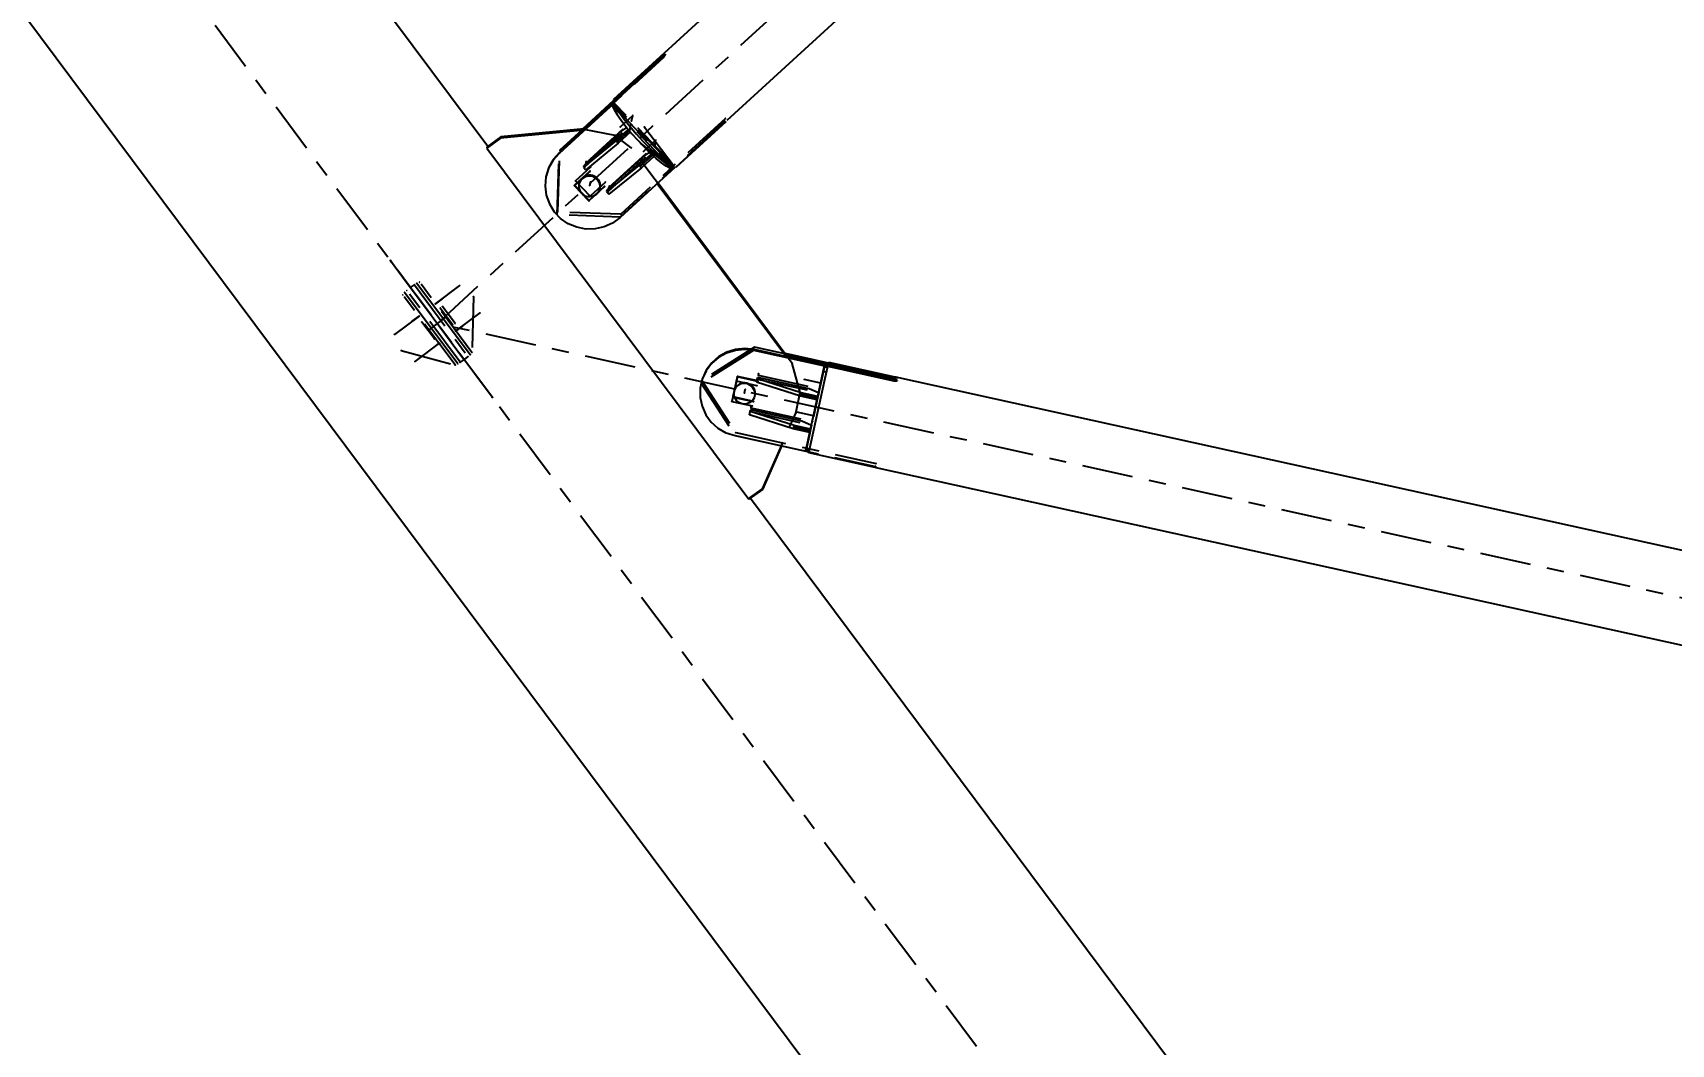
# Model space of a CAD drawing. Header units: millimetres. Extents: x 2368 to 8313, y 7493 to 11698.
# Drawn here: x 6586.8 to 6683.3, y 11189.2 to 11248.8 of the extents above; entities that cross this region are included whole.
import ezdxf

# ---------------------------------------------------------------- set-up
doc = ezdxf.new("R2010")
doc.units = ezdxf.units.MM
doc.linetypes.add('XKITLINE00', pattern=[0])
doc.linetypes.add('XKITLINE03', pattern=[6, 3, -1, 1, -1])
doc.styles.add('ROMANS', font='romans.shx')
doc.dimstyles.new('MD300', dxfattribs={"dimtxt": 2.5, "dimasz": 2.5, "dimexe": 1, "dimexo": 1, "dimgap": 0.5, "dimtad": 1, "dimdec": 1, "dimlfac": 50, "dimrnd": 0.5, "dimdsep": 46, "dimtxsty": 'ROMANS', "dimcen": 1, "dimclrd": 146, "dimclre": 146, "dimclrt": 30, "dimadec": 1, "dimazin": 2, "dimtfac": 1, "dimtdec": 1, "dimtmove": 0, "dimatfit": 1, "dimfxl": 1, "dimtolj": 1, "dimtzin": 0, "dimlwd": -1, "dimlwe": -1, "dimarcsym": 0})

# ---------------------------------------------------------------- blocks, each defined once
blk = doc.blocks.new('*D40')
at = {"color": 146, "transparency": 16777216}
for p, q in [((6578.585, 11273.541), (6578.585, 10968.162)), ((6801.288, 11218.51), (6801.288, 10968.162)), ((6581.085, 10969.162), (6798.788, 10969.162))]:
    blk.add_line(p, q, dxfattribs=at)
for points in [[(6581.085, 10969.579), (6581.085, 10968.745), (6578.585, 10969.162)], [(6798.788, 10969.579), (6798.788, 10968.745), (6801.288, 10969.162)]]:
    blk.add_solid(points, dxfattribs=at)
at = {"layer": 'Defpoints', "color": 0, "transparency": 16777216}
for p in [(6578.585, 11274.541), (6801.288, 11219.51), (6801.288, 10969.162)]:
    blk.add_point(p, dxfattribs=at)
at = {"color": 30, "transparency": 16777216, "insert": (6689.936, 10970.912), "char_height": 2.5, "attachment_point": 5, "style": 'ROMANS'}
blk.add_mtext('\\A1;11135', dxfattribs=at)

msp = doc.modelspace()

# ---------------------------------------------------------------- linework, layer by layer
at = {"color": 8, "linetype": 'XKITLINE03'}
for p, q in [((6692.5882, 11121.748), (6528.5882, 11341.528)), ((6692.5882, 11121.748), (6528.5882, 11341.528)), ((6692.5882, 11306.7796), (6610.5882, 11231.638)), ((6692.5882, 11306.7796), (6610.5882, 11231.638)), ((6617.769, 11241.6847), (6623.9305, 11247.3309)), ((6617.7691, 11241.6847), (6623.9306, 11247.3309)), ((6617.8056, 11241.8507), (6623.9671, 11247.4968)), ((6617.8057, 11241.8507), (6623.9671, 11247.4968)), ((6620.8695, 11244.6324), (6620.8683, 11244.57)), ((6620.8694, 11244.6324), (6620.8683, 11244.57)), ((6620.8683, 11244.57), (6624.4733, 11240.7675)), ((6620.8683, 11244.57), (6624.4732, 11240.7675)), ((6624.496, 11240.8708), (6620.891, 11244.6733)), ((6624.496, 11240.8708), (6620.8911, 11244.6733)), ((6624.4192, 11240.7473), (6620.8947, 11244.4649)), ((6624.4192, 11240.7473), (6620.8947, 11244.4649)), ((6624.4696, 11240.9759), (6620.9451, 11244.6935)), ((6624.4695, 11240.9759), (6620.9451, 11244.6935)), ((6619.3277, 11241.0832), (6622.0224, 11243.5526)), ((6619.3278, 11241.0832), (6622.0225, 11243.5526)), ((6627.515, 11243.5501), (6621.3535, 11237.904)), ((6627.5149, 11243.5501), (6621.3535, 11237.904)), ((6622.0956, 11243.8844), (6621.3673, 11243.217)), ((6622.0956, 11243.8844), (6621.3673, 11243.217)), ((6627.5515, 11243.716), (6621.39, 11238.0699)), ((6627.5515, 11243.716), (6621.3901, 11238.0699)), ((6622.0224, 11243.5526), (6622.0956, 11243.8844)), ((6622.0225, 11243.5526), (6622.0956, 11243.8844)), ((6614.3234, 11242.5891), (6613.5193, 11242.0117)), ((6614.3235, 11242.5891), (6613.5194, 11242.0117)), ((6619.2351, 11243.066), (6614.3234, 11242.5891)), ((6619.2352, 11243.066), (6614.3235, 11242.5891)), ((6621.064, 11242.7181), (6619.2351, 11243.066)), ((6621.0641, 11242.7181), (6619.2352, 11243.066)), ((6619.279, 11240.862), (6621.9738, 11243.3313)), ((6619.279, 11240.862), (6621.9737, 11243.3313)), ((6622.0111, 11241.991), (6621.064, 11242.7181)), ((6622.0112, 11241.991), (6621.0641, 11242.7181)), ((6621.9006, 11242.9994), (6621.1722, 11242.332)), ((6621.9006, 11242.9994), (6621.1723, 11242.332)), ((6621.9738, 11243.3313), (6621.9006, 11242.9994)), ((6621.9737, 11243.3313), (6621.9006, 11242.9994)), ((6623.4637, 11242.4414), (6622.7354, 11241.774)), ((6623.4637, 11242.4414), (6622.7354, 11241.774)), ((6622.7898, 11243.209), (6624.4696, 11240.9759)), ((6622.7898, 11243.209), (6624.4695, 11240.9759)), ((6623.3905, 11242.1095), (6623.4637, 11242.4414)), ((6623.3906, 11242.1095), (6623.4637, 11242.4414)), ((6617.6531, 11238.0458), (6617.7691, 11241.6847)), ((6617.6531, 11238.0458), (6617.769, 11241.6847)), ((6617.6897, 11238.2117), (6617.8057, 11241.8507)), ((6617.6897, 11238.2117), (6617.8056, 11241.8507)), ((6620.6471, 11239.4189), (6623.3418, 11241.8883)), ((6620.6471, 11239.4189), (6623.3418, 11241.8883)), ((6620.6958, 11239.6402), (6623.3905, 11242.1095)), ((6620.6959, 11239.6402), (6623.3906, 11242.1095)), ((6631.4897, 11229.2815), (6622.0111, 11241.991)), ((6631.4897, 11229.2815), (6622.0112, 11241.991)), ((6623.2686, 11241.5564), (6622.5403, 11240.889)), ((6623.2687, 11241.5564), (6622.5404, 11240.889)), ((6622.5744, 11242.2318), (6624.4192, 11240.7473)), ((6622.5745, 11242.2318), (6624.4192, 11240.7473)), ((6623.3418, 11241.8883), (6623.2686, 11241.5564)), ((6623.3418, 11241.8883), (6623.2687, 11241.5564)), ((6618.6697, 11239.756), (6619.5728, 11240.5836)), ((6618.6698, 11239.756), (6619.5729, 11240.5836)), ((6618.6762, 11239.7855), (6619.5793, 11240.6131)), ((6618.6763, 11239.7855), (6619.5794, 11240.6131)), ((6618.7315, 11240.0362), (6619.6346, 11240.8638)), ((6618.7316, 11240.0362), (6619.6347, 11240.8638)), ((6619.2586, 11240.7698), (6619.279, 11240.862)), ((6619.2587, 11240.7698), (6619.279, 11240.862)), ((6619.348, 11241.1754), (6619.3277, 11241.0832)), ((6619.3481, 11241.1754), (6619.3278, 11241.0832)), ((6624.4732, 11240.7675), (6624.4948, 11240.8084)), ((6624.4733, 11240.7675), (6624.4949, 11240.8084)), ((6624.4948, 11240.8084), (6624.496, 11240.8708)), ((6624.4949, 11240.8084), (6624.496, 11240.8708)), ((6619.518, 11238.8613), (6618.6697, 11239.756)), ((6619.518, 11238.8613), (6618.6698, 11239.756)), ((6619.5245, 11238.8908), (6618.6762, 11239.7855)), ((6619.5245, 11238.8908), (6618.6763, 11239.7855)), ((6619.5797, 11239.1416), (6618.7315, 11240.0362)), ((6619.5798, 11239.1416), (6618.7316, 11240.0362)), ((6620.4211, 11239.6889), (6619.518, 11238.8613)), ((6620.4211, 11239.6889), (6619.518, 11238.8613)), ((6620.4276, 11239.7184), (6619.5245, 11238.8908)), ((6620.4276, 11239.7184), (6619.5245, 11238.8908)), ((6619.604, 11239.9879), (6619.5552, 11239.7667)), ((6619.6039, 11239.9879), (6619.5552, 11239.7667)), ((6620.4828, 11239.9691), (6619.5797, 11239.1416)), ((6620.4829, 11239.9691), (6619.5798, 11239.1416)), ((6620.7161, 11239.7323), (6620.6958, 11239.6402)), ((6620.7162, 11239.7323), (6620.6959, 11239.6402)), ((6620.6267, 11239.3267), (6620.6471, 11239.4189)), ((6620.6268, 11239.3267), (6620.6471, 11239.4189)), ((6621.3535, 11237.904), (6617.6531, 11238.0458)), ((6621.3535, 11237.904), (6617.6531, 11238.0458)), ((6621.3901, 11238.0699), (6617.6897, 11238.2117)), ((6621.39, 11238.0699), (6617.6897, 11238.2117)), ((6607.8961, 11235.2457), (6607.8204, 11235.3472)), ((6607.8204, 11235.3472), (6608.7538, 11234.0964)), ((6607.8961, 11235.2457), (6607.8204, 11235.3472)), ((6607.8204, 11235.3472), (6608.7538, 11234.0964)), ((6613.8285, 11227.2956), (6607.8961, 11235.2457)), ((6613.8285, 11227.2956), (6607.8961, 11235.2457)), ((6608.7538, 11234.0964), (6610.3414, 11231.9688)), ((6608.7538, 11234.0964), (6610.3414, 11231.9688)), ((6609.0034, 11233.7619), (6609.2367, 11233.9173)), ((6609.0034, 11233.7619), (6609.2368, 11233.9173)), ((6609.2367, 11233.9173), (6612.3885, 11229.6936)), ((6609.2368, 11233.9173), (6612.3885, 11229.6936)), ((6610.9488, 11231.9071), (6609.382, 11234.0069)), ((6609.382, 11234.0069), (6609.382, 11234.0069)), ((6610.9489, 11231.9071), (6609.382, 11234.0069)), ((6609.382, 11234.0069), (6609.382, 11234.0069)), ((6612.6258, 11229.9441), (6609.5444, 11234.0735)), ((6612.6258, 11229.9441), (6609.5444, 11234.0735)), ((6610.471, 11232.7983), (6611.9137, 11233.8748)), ((6610.4711, 11232.7983), (6611.9137, 11233.8748)), ((6611.9137, 11233.8748), (6611.9137, 11233.8748)), ((6611.9137, 11233.8748), (6611.9137, 11233.8748)), ((6611.632, 11229.2025), (6608.5506, 11233.3319)), ((6611.632, 11229.2025), (6608.5506, 11233.3319)), ((6610.2275, 11231.3689), (6608.6606, 11233.4687)), ((6608.6606, 11233.4687), (6608.6607, 11233.4687)), ((6610.2276, 11231.3689), (6608.6607, 11233.4687)), ((6608.6607, 11233.4687), (6608.6607, 11233.4687)), ((6611.9397, 11229.3587), (6608.7879, 11233.5824)), ((6611.9397, 11229.3587), (6608.7879, 11233.5824)), ((6610.8717, 11233.0973), (6610.471, 11232.7983)), ((6610.471, 11232.7983), (6610.471, 11232.7983)), ((6610.8718, 11233.0973), (6610.4711, 11232.7983)), ((6610.4711, 11232.7983), (6610.4711, 11232.7983)), ((6612.7121, 11233.2228), (6612.6258, 11229.9441)), ((6612.7121, 11233.2228), (6612.6258, 11229.9441)), ((6609.5093, 11232.0806), (6608.0666, 11231.0041)), ((6609.5093, 11232.0806), (6608.0666, 11231.0041)), ((6609.1085, 11231.7816), (6609.5093, 11232.0806)), ((6609.1086, 11231.7816), (6609.5093, 11232.0806)), ((6609.5093, 11232.0806), (6609.5093, 11232.0806)), ((6609.5093, 11232.0806), (6609.5093, 11232.0806)), ((6610.1073, 11231.2792), (6611.0691, 11231.9968)), ((6610.1074, 11231.2792), (6611.0691, 11231.9968)), ((6610.3414, 11231.9688), (6612.198, 11229.4807)), ((6610.3414, 11231.9688), (6612.198, 11229.4807)), ((6611.504, 11231.5478), (6610.7624, 11232.5416)), ((6610.7624, 11232.5416), (6610.7624, 11232.5416)), ((6611.504, 11231.5478), (6610.7624, 11232.5416)), ((6610.7624, 11232.5416), (6610.7624, 11232.5416)), ((6611.6322, 11231.6435), (6610.8906, 11232.6373)), ((6610.8906, 11232.6373), (6610.8906, 11232.6373)), ((6611.6322, 11231.6435), (6610.8907, 11232.6373)), ((6610.8907, 11232.6373), (6610.8907, 11232.6373)), ((6612.5157, 11229.8073), (6610.9488, 11231.9071)), ((6612.5158, 11229.8073), (6610.9489, 11231.9071)), ((6611.6671, 11231.1954), (6613.1098, 11232.2719)), ((6611.6672, 11231.1954), (6613.1098, 11232.2719)), ((6613.1098, 11232.2719), (6613.1098, 11232.2719)), ((6613.1098, 11232.2719), (6613.1098, 11232.2719)), ((6608.0666, 11231.0041), (6608.0666, 11231.0041)), ((6608.0666, 11231.0041), (6608.0666, 11231.0041)), ((6610.414, 11230.7344), (6609.6724, 11231.7282)), ((6609.6724, 11231.7282), (6609.6724, 11231.7282)), ((6610.414, 11230.7344), (6609.6724, 11231.7282)), ((6609.6724, 11231.7282), (6609.6724, 11231.7282)), ((6611.7944, 11229.269), (6610.2275, 11231.3689)), ((6611.7945, 11229.269), (6610.2276, 11231.3689)), ((6774.5882, 11195.4966), (6610.5882, 11231.638)), ((6774.5882, 11195.4966), (6610.5882, 11231.638)), ((6610.5882, 11231.638), (6610.5882, 11231.638)), ((6611.504, 11231.5478), (6611.504, 11231.5478)), ((6611.504, 11231.5478), (6611.504, 11231.5478)), ((6611.6322, 11231.6435), (6611.6322, 11231.6435)), ((6611.6322, 11231.6435), (6611.6322, 11231.6435)), ((6612.0678, 11231.4944), (6611.6671, 11231.1954)), ((6611.6671, 11231.1954), (6611.6671, 11231.1954)), ((6612.0679, 11231.4944), (6611.6672, 11231.1954)), ((6611.6672, 11231.1954), (6611.6672, 11231.1954)), ((6608.4643, 11230.0532), (6611.632, 11229.2025)), ((6608.4644, 11230.0532), (6611.632, 11229.2025)), ((6610.7054, 11230.4777), (6609.2627, 11229.4012)), ((6610.7054, 11230.4777), (6609.2627, 11229.4012)), ((6610.3046, 11230.1787), (6610.7054, 11230.4777)), ((6610.3047, 11230.1787), (6610.7054, 11230.4777)), ((6610.414, 11230.7344), (6610.414, 11230.7344)), ((6610.414, 11230.7344), (6610.414, 11230.7344)), ((6610.7054, 11230.4777), (6610.7054, 11230.4777)), ((6610.7054, 11230.4777), (6610.7054, 11230.4777)), ((6629.2366, 11230.076), (6626.1243, 11228.1272)), ((6629.2367, 11230.076), (6626.1244, 11228.1272)), ((6629.2732, 11230.2419), (6626.1609, 11228.2932)), ((6629.2732, 11230.2419), (6626.1609, 11228.2932)), ((6637.4984, 11228.2553), (6629.2366, 11230.076)), ((6637.4984, 11228.2553), (6629.2367, 11230.076)), ((6637.535, 11228.4212), (6629.2732, 11230.2419)), ((6637.535, 11228.4212), (6629.2732, 11230.2419)), ((6609.2627, 11229.4012), (6609.2627, 11229.4012)), ((6609.2627, 11229.4012), (6609.2627, 11229.4012)), ((6611.7944, 11229.269), (6611.7944, 11229.269)), ((6611.7945, 11229.269), (6611.7945, 11229.269)), ((6612.173, 11229.5141), (6611.9397, 11229.3587)), ((6612.1731, 11229.5141), (6611.9397, 11229.3587)), ((6612.3885, 11229.6936), (6612.173, 11229.5141)), ((6612.3885, 11229.6936), (6612.1731, 11229.5141)), ((6612.198, 11229.4807), (6613.7528, 11227.3971)), ((6612.198, 11229.4807), (6613.7528, 11227.3971)), ((6612.5157, 11229.8073), (6612.5157, 11229.8073)), ((6612.5158, 11229.8073), (6612.5158, 11229.8073)), ((6631.9583, 11227.586), (6631.4897, 11229.2815)), ((6631.9584, 11227.586), (6631.4897, 11229.2815)), ((6633.3806, 11229.0858), (6632.2917, 11224.1447)), ((6633.3807, 11229.0858), (6632.2918, 11224.1447)), ((6633.4069, 11229.2049), (6632.2931, 11224.1509)), ((6633.4069, 11229.2049), (6632.2932, 11224.1509)), ((6632.3159, 11224.2542), (6633.4297, 11229.3082)), ((6632.3159, 11224.2542), (6633.4296, 11229.3082)), ((6633.431, 11229.3144), (6632.3421, 11224.3733)), ((6633.4311, 11229.3144), (6632.3422, 11224.3733)), ((6632.7537, 11226.241), (6633.3806, 11229.0858)), ((6632.7538, 11226.241), (6633.3807, 11229.0858)), ((6632.969, 11227.2181), (6633.431, 11229.3144)), ((6632.9691, 11227.2181), (6633.4311, 11229.3144)), ((6633.4215, 11229.2709), (6633.4069, 11229.2049)), ((6633.4214, 11229.2709), (6633.4069, 11229.2049)), ((6633.4296, 11229.3082), (6633.4214, 11229.2709)), ((6633.4297, 11229.3082), (6633.4215, 11229.2709)), ((6626.1243, 11228.1272), (6628.1292, 11225.0508)), ((6626.1244, 11228.1272), (6628.1293, 11225.0508)), ((6626.1609, 11228.2932), (6628.1658, 11225.2167)), ((6626.1609, 11228.2932), (6628.1658, 11225.2167)), ((6628.1991, 11228.249), (6627.9371, 11227.0598)), ((6628.1992, 11228.249), (6627.9371, 11227.0598)), ((6628.2544, 11228.4997), (6627.9923, 11227.3106)), ((6628.2544, 11228.4997), (6627.9924, 11227.3106)), ((6628.2609, 11228.5292), (6627.9988, 11227.3401)), ((6628.2609, 11228.5292), (6627.9989, 11227.3401)), ((6629.4101, 11227.9821), (6628.1991, 11228.249)), ((6629.4101, 11227.9821), (6628.1992, 11228.249)), ((6629.4653, 11228.2329), (6628.2544, 11228.4997)), ((6629.4654, 11228.2329), (6628.2544, 11228.4997)), ((6629.4718, 11228.2624), (6628.2609, 11228.5292)), ((6629.4719, 11228.2624), (6628.2609, 11228.5292)), ((6629.4147, 11228.282), (6629.435, 11228.3742)), ((6629.4148, 11228.282), (6629.4351, 11228.3742)), ((6629.435, 11228.3742), (6633.0483, 11227.5779)), ((6629.4351, 11228.3742), (6633.0484, 11227.5779)), ((6629.5041, 11228.6876), (6629.4838, 11228.5955)), ((6629.5042, 11228.6876), (6629.4838, 11228.5955)), ((6629.4838, 11228.5955), (6633.0971, 11227.7992)), ((6629.4838, 11228.5955), (6633.0971, 11227.7992)), ((6633.1702, 11228.1311), (6632.1937, 11228.3463)), ((6633.1703, 11228.1311), (6632.1937, 11228.3463)), ((6633.0971, 11227.7992), (6633.1702, 11228.1311)), ((6633.0971, 11227.7992), (6633.1703, 11228.1311)), ((6627.9371, 11227.0598), (6629.148, 11226.793)), ((6627.9371, 11227.0598), (6629.1481, 11226.793)), ((6627.9923, 11227.3106), (6629.2033, 11227.0437)), ((6627.9924, 11227.3106), (6629.2033, 11227.0437)), ((6627.9988, 11227.3401), (6629.2098, 11227.0732)), ((6627.9989, 11227.3401), (6629.2098, 11227.0732)), ((6628.6768, 11227.5357), (6628.7256, 11227.757)), ((6628.6769, 11227.5357), (6628.7256, 11227.757)), ((6631.6943, 11226.3599), (6631.9583, 11227.586)), ((6631.6944, 11226.3599), (6631.9584, 11227.586)), ((6632.9752, 11227.2461), (6631.9986, 11227.4613)), ((6632.9753, 11227.2461), (6631.9987, 11227.4613)), ((6633.0483, 11227.5779), (6632.9752, 11227.2461)), ((6633.0484, 11227.5779), (6632.9753, 11227.2461)), ((6628.992, 11226.364), (6629.0124, 11226.4562)), ((6628.9921, 11226.364), (6629.0124, 11226.4562)), ((6629.0124, 11226.4562), (6632.6257, 11225.6599)), ((6629.0124, 11226.4562), (6632.6257, 11225.6599)), ((6629.0814, 11226.7696), (6629.0611, 11226.6774)), ((6629.0611, 11226.6774), (6632.6744, 11225.8812)), ((6629.0815, 11226.7696), (6629.0612, 11226.6774)), ((6629.0612, 11226.6774), (6632.6745, 11225.8812)), ((6629.7456, 11221.9099), (6631.6943, 11226.3599)), ((6629.7457, 11221.9099), (6631.6944, 11226.3599)), ((6632.7476, 11226.213), (6631.771, 11226.4282)), ((6632.7476, 11226.213), (6631.771, 11226.4282)), ((6632.6744, 11225.8812), (6632.7476, 11226.213)), ((6632.6745, 11225.8812), (6632.7476, 11226.213)), ((6628.1292, 11225.0508), (6636.391, 11223.2301)), ((6628.1293, 11225.0508), (6636.391, 11223.2301)), ((6628.1658, 11225.2167), (6636.4275, 11223.396)), ((6628.1658, 11225.2167), (6636.4276, 11223.396)), ((6632.5525, 11225.3281), (6631.576, 11225.5433)), ((6632.5526, 11225.3281), (6631.576, 11225.5433)), ((6632.6257, 11225.6599), (6632.5525, 11225.3281)), ((6632.6257, 11225.6599), (6632.5526, 11225.3281)), ((6632.3013, 11224.1882), (6632.3159, 11224.2542)), ((6632.3014, 11224.1882), (6632.3159, 11224.2542)), ((6628.9416, 11221.3325), (6629.7456, 11221.9099)), ((6628.9416, 11221.3325), (6629.7457, 11221.9099))]:
    msp.add_line(p, q, dxfattribs=at)
at = {"color": 8, "linetype": 'XKITLINE00'}
for p, q in [((6571.3114, 11298.704), (6613.5667, 11242.0767)), ((6670.8781, 11290.5663), (6620.9604, 11244.8236)), ((6557.5404, 11288.2982), (6661.128, 11149.4782)), ((6671.591, 11283.8575), (6627.6453, 11243.5874)), ((6645.4897, 11259.9394), (6627.6452, 11243.5874)), ((6623.8838, 11247.4188), (6620.9706, 11244.7493)), ((6623.8982, 11247.3264), (6620.985, 11244.6568)), ((6623.9224, 11247.4517), (6623.8838, 11247.4188)), ((6623.8838, 11247.4188), (6623.9338, 11247.3661)), ((6623.9338, 11247.3661), (6623.8982, 11247.3264)), ((6623.9578, 11247.4769), (6623.9224, 11247.4517)), ((6623.9224, 11247.4517), (6623.9678, 11247.4038)), ((6623.9678, 11247.4038), (6623.9338, 11247.3661)), ((6623.9865, 11247.492), (6623.9578, 11247.4769)), ((6623.9938, 11247.4389), (6623.9678, 11247.4038)), ((6624.0059, 11247.4955), (6623.9865, 11247.492)), ((6624.0097, 11247.4676), (6623.9938, 11247.4389)), ((6624.0059, 11247.4955), (6624.0138, 11247.4871)), ((6624.0138, 11247.4871), (6624.0097, 11247.4676)), ((6621.0002, 11244.6235), (6617.763, 11241.6571)), ((6620.986, 11244.6546), (6617.7752, 11241.7124)), ((6620.9677, 11244.7703), (6619.1367, 11243.0925)), ((6620.8714, 11244.6379), (6619.1906, 11243.0977)), ((6620.9959, 11244.7226), (6620.8663, 11244.6039)), ((6620.8695, 11244.6324), (6620.8663, 11244.6039)), ((6620.8663, 11244.6039), (6620.8683, 11244.57)), ((6621.014, 11244.7035), (6620.8683, 11244.57)), ((6620.8683, 11244.57), (6620.8786, 11244.5592)), ((6620.8777, 11244.6556), (6620.8695, 11244.6324)), ((6620.9749, 11244.7447), (6620.8777, 11244.6556)), ((6620.8911, 11244.6733), (6620.8777, 11244.6556)), ((6620.9722, 11244.7476), (6620.8911, 11244.6733)), ((6621.0201, 11244.5797), (6620.8947, 11244.4649)), ((6620.8947, 11244.4649), (6620.9974, 11244.2402)), ((6620.9604, 11244.8236), (6620.9706, 11244.7493)), ((6620.9706, 11244.7493), (6621.0242, 11244.6927)), ((6620.985, 11244.6568), (6621.0972, 11244.4102)), ((6621.1279, 11244.3598), (6620.9974, 11244.2402)), ((6621.014, 11244.7035), (6621.0243, 11244.6927)), ((6621.0972, 11244.4102), (6621.2987, 11244.0801)), ((6620.9974, 11244.2402), (6621.1708, 11243.9517)), ((6621.1708, 11243.9517), (6621.4078, 11243.6114)), ((6621.2987, 11244.0801), (6621.5768, 11243.6885)), ((6621.4078, 11243.6114), (6621.6982, 11243.2337)), ((6621.5768, 11243.6885), (6621.9176, 11243.2551)), ((6627.5335, 11243.4919), (6624.6203, 11240.8224)), ((6627.5756, 11243.5248), (6624.6623, 11240.8553)), ((6627.5753, 11243.5261), (6627.5335, 11243.4919)), ((6614.3153, 11242.5522), (6613.5113, 11241.9748)), ((6614.3316, 11242.626), (6613.5275, 11242.0486)), ((6619.2103, 11243.0275), (6614.3153, 11242.5522)), ((6614.3316, 11242.626), (6614.3153, 11242.5522)), ((6619.2433, 11243.1028), (6614.3316, 11242.626)), ((6621.1039, 11242.4042), (6619.1903, 11240.8419)), ((6621.4684, 11243.003), (6619.2106, 11240.9341)), ((6619.2433, 11243.1028), (6619.2309, 11243.0463)), ((6619.2927, 11243.103), (6619.2433, 11243.1028)), ((6621.8322, 11243.0716), (6621.1039, 11242.4042)), ((6621.1039, 11242.4042), (6621.2407, 11242.2599)), ((6621.9599, 11242.9189), (6621.2407, 11242.2599)), ((6621.7346, 11243.19), (6621.4684, 11243.003)), ((6621.6982, 11243.2337), (6621.8324, 11243.0723)), ((6621.8324, 11243.0723), (6621.8322, 11243.0716)), ((6621.8322, 11243.0716), (6621.8384, 11243.065)), ((6621.8384, 11243.065), (6622.0301, 11242.8344)), ((6621.9176, 11243.2551), (6622.3042, 11242.8015)), ((6622.0301, 11242.8344), (6622.3893, 11242.4303)), ((6622.3042, 11242.8015), (6622.7169, 11242.3506)), ((6622.3893, 11242.4303), (6622.7608, 11242.0385)), ((6613.5275, 11242.0486), (6613.5113, 11241.9748)), ((6613.5113, 11241.9748), (6628.9335, 11221.2956)), ((6617.763, 11241.6571), (6617.4054, 11241.2522)), ((6617.7752, 11241.7124), (6617.4176, 11241.3075)), ((6617.7752, 11241.7124), (6617.763, 11241.6571)), ((6621.2407, 11242.2599), (6619.3271, 11240.6976)), ((6622.8365, 11241.56), (6620.5787, 11239.4911)), ((6623.1902, 11241.6193), (6622.472, 11240.9612)), ((6623.3371, 11241.4842), (6622.6088, 11240.8168)), ((6622.7169, 11242.3506), (6623.1352, 11241.9249)), ((6623.1291, 11241.6752), (6622.7608, 11242.0385)), ((6623.0756, 11241.728), (6622.8365, 11241.56)), ((6623.3309, 11241.4908), (6623.1291, 11241.6752)), ((6623.5382, 11241.5458), (6623.1352, 11241.9249)), ((6623.3309, 11241.4908), (6623.3371, 11241.4842)), ((6623.3373, 11241.485), (6623.3371, 11241.4842)), ((6623.4785, 11241.3559), (6623.3376, 11241.4847)), ((6623.9055, 11241.2322), (6623.5382, 11241.5458)), ((6617.1418, 11240.7825), (6616.9837, 11240.2683)), ((6617.154, 11240.8378), (6616.9959, 11240.3236)), ((6617.4054, 11241.2522), (6617.1418, 11240.7825)), ((6617.4176, 11241.3075), (6617.154, 11240.8378)), ((6617.4176, 11241.3075), (6617.4054, 11241.2522)), ((6619.2106, 11240.9341), (6619.1903, 11240.8419)), ((6619.1903, 11240.8419), (6619.3271, 11240.6976)), ((6622.472, 11240.9612), (6620.5584, 11239.3989)), ((6622.6088, 11240.8168), (6620.6952, 11239.2546)), ((6624.5745, 11240.8335), (6621.3474, 11237.8763)), ((6622.472, 11240.9612), (6622.6088, 11240.8168)), ((6623.7945, 11241.0939), (6623.4785, 11241.3559)), ((6624.0638, 11240.9003), (6623.7945, 11241.0939)), ((6624.2187, 11241), (6623.9055, 11241.2322)), ((6624.275, 11240.7831), (6624.0638, 11240.9003)), ((6624.4622, 11240.8608), (6624.2187, 11241)), ((6624.3991, 11240.8969), (6624.275, 11240.7831)), ((6624.4192, 11240.7473), (6624.275, 11240.7831)), ((6624.5261, 11240.8453), (6624.4192, 11240.7473)), ((6624.6203, 11240.8224), (6624.4622, 11240.8608)), ((6624.6595, 11240.8583), (6624.6623, 11240.8553)), ((6616.9837, 11240.2683), (6616.938, 11239.7322)), ((6616.938, 11239.7322), (6617.0066, 11239.1976)), ((6616.9959, 11240.3236), (6616.9837, 11240.2683)), ((6618.9271, 11239.7844), (6618.9237, 11239.6783)), ((6618.9237, 11239.6783), (6618.9391, 11239.573)), ((6618.9491, 11239.8882), (6618.9271, 11239.7844)), ((6618.9391, 11239.573), (6618.9728, 11239.4719)), ((6618.9892, 11239.9865), (6618.9491, 11239.8882)), ((6618.9556, 11239.9177), (6618.9491, 11239.8882)), ((6618.9957, 11240.016), (6618.9556, 11239.9177)), ((6618.9957, 11240.016), (6618.9556, 11239.9177)), ((6618.9621, 11239.9472), (6618.9556, 11239.9177)), ((6619.0022, 11240.0455), (6618.9621, 11239.9472)), ((6619.0461, 11240.0764), (6618.9892, 11239.9865)), ((6619.0526, 11240.1059), (6618.9957, 11240.016)), ((6619.0526, 11240.1059), (6618.9957, 11240.016)), ((6619.0591, 11240.1354), (6619.0022, 11240.0455)), ((6619.1181, 11240.155), (6619.0461, 11240.0764)), ((6619.1246, 11240.1845), (6619.0526, 11240.1059)), ((6619.1246, 11240.1845), (6619.0526, 11240.1059)), ((6619.1311, 11240.214), (6619.0591, 11240.1354)), ((6619.203, 11240.2201), (6619.1181, 11240.155)), ((6619.1246, 11240.1845), (6619.1181, 11240.155)), ((6619.2095, 11240.2496), (6619.1246, 11240.1845)), ((6619.2095, 11240.2496), (6619.1246, 11240.1845)), ((6619.1311, 11240.214), (6619.1246, 11240.1845)), ((6619.216, 11240.2791), (6619.1311, 11240.214)), ((6619.2981, 11240.2696), (6619.203, 11240.2201)), ((6619.3046, 11240.2991), (6619.2095, 11240.2496)), ((6619.3046, 11240.2991), (6619.2095, 11240.2496)), ((6619.3111, 11240.3286), (6619.216, 11240.2791)), ((6619.4007, 11240.302), (6619.2981, 11240.2696)), ((6619.4072, 11240.3315), (6619.3046, 11240.2991)), ((6619.4072, 11240.3315), (6619.3046, 11240.2991)), ((6619.4137, 11240.361), (6619.3111, 11240.3286)), ((6619.5076, 11240.3164), (6619.4007, 11240.302)), ((6619.5141, 11240.3459), (6619.4072, 11240.3315)), ((6619.5141, 11240.3459), (6619.4072, 11240.3315)), ((6619.5206, 11240.3754), (6619.4137, 11240.361)), ((6619.6155, 11240.3122), (6619.5076, 11240.3164)), ((6619.622, 11240.3417), (6619.5141, 11240.3459)), ((6619.622, 11240.3417), (6619.5141, 11240.3459)), ((6619.6285, 11240.3712), (6619.5206, 11240.3754)), ((6619.7212, 11240.2897), (6619.6155, 11240.3122)), ((6619.7277, 11240.3192), (6619.622, 11240.3417)), ((6619.7277, 11240.3192), (6619.622, 11240.3417)), ((6619.7342, 11240.3487), (6619.6285, 11240.3712)), ((6619.8215, 11240.2495), (6619.7212, 11240.2897)), ((6619.828, 11240.279), (6619.7277, 11240.3192)), ((6619.828, 11240.279), (6619.7277, 11240.3192)), ((6619.8345, 11240.3085), (6619.7342, 11240.3487)), ((6619.9133, 11240.1929), (6619.8215, 11240.2495)), ((6619.9198, 11240.2224), (6619.828, 11240.279)), ((6619.9198, 11240.2224), (6619.828, 11240.279)), ((6619.9263, 11240.2519), (6619.8345, 11240.3085)), ((6619.9938, 11240.1215), (6619.9133, 11240.1929)), ((6620.0003, 11240.151), (6619.9198, 11240.2224)), ((6620.0003, 11240.151), (6619.9198, 11240.2224)), ((6620.0068, 11240.1805), (6619.9263, 11240.2519)), ((6620.0003, 11240.151), (6619.9938, 11240.1215)), ((6619.9938, 11240.1215), (6620.0605, 11240.0375)), ((6620.0068, 11240.1805), (6620.0003, 11240.151)), ((6620.0003, 11240.151), (6620.067, 11240.067)), ((6620.0003, 11240.151), (6620.067, 11240.067)), ((6620.0068, 11240.1805), (6620.0735, 11240.0965)), ((6620.0605, 11240.0375), (6620.1116, 11239.9435)), ((6620.067, 11240.067), (6620.1181, 11239.973)), ((6620.067, 11240.067), (6620.1181, 11239.973)), ((6620.0735, 11240.0965), (6620.1246, 11240.0025)), ((6620.1353, 11239.5272), (6620.0952, 11239.4289)), ((6620.1116, 11239.9435), (6620.1453, 11239.8424)), ((6620.1181, 11239.973), (6620.1518, 11239.8719)), ((6620.1181, 11239.973), (6620.1518, 11239.8719)), ((6620.1246, 11240.0025), (6620.1583, 11239.9014)), ((6620.1573, 11239.631), (6620.1353, 11239.5272)), ((6620.1453, 11239.8424), (6620.1607, 11239.7371)), ((6620.1518, 11239.8719), (6620.1672, 11239.7666)), ((6620.1518, 11239.8719), (6620.1672, 11239.7666)), ((6620.1607, 11239.7371), (6620.1573, 11239.631)), ((6620.1583, 11239.9014), (6620.1737, 11239.7961)), ((6620.1672, 11239.7666), (6620.1638, 11239.6605)), ((6620.1672, 11239.7666), (6620.1638, 11239.6605)), ((6620.1737, 11239.7961), (6620.1703, 11239.69)), ((6623.5434, 11239.8887), (6631.1553, 11229.6822)), ((6623.5858, 11239.9274), (6631.2405, 11229.6634)), ((6617.0066, 11239.1976), (6617.1866, 11238.6879)), ((6617.1866, 11238.6879), (6617.4702, 11238.2253)), ((6618.9728, 11239.4719), (6619.0239, 11239.3779)), ((6619.0239, 11239.3779), (6619.0907, 11239.2939)), ((6619.1712, 11239.2225), (6619.0907, 11239.2939)), ((6619.2629, 11239.1659), (6619.1712, 11239.2225)), ((6619.3632, 11239.1257), (6619.2629, 11239.1659)), ((6619.4689, 11239.1032), (6619.3632, 11239.1257)), ((6619.5768, 11239.099), (6619.4689, 11239.1032)), ((6619.6837, 11239.1134), (6619.5768, 11239.099)), ((6619.7863, 11239.1458), (6619.6837, 11239.1134)), ((6619.8815, 11239.1953), (6619.7863, 11239.1458)), ((6619.9663, 11239.2604), (6619.8815, 11239.1953)), ((6620.0383, 11239.339), (6619.9663, 11239.2604)), ((6620.0952, 11239.4289), (6620.0383, 11239.339)), ((6620.5787, 11239.4911), (6620.5584, 11239.3989)), ((6620.5584, 11239.3989), (6620.6952, 11239.2546)), ((6617.4702, 11238.2253), (6617.8448, 11237.8301)), ((6618.2943, 11237.5195), (6617.8448, 11237.8301)), ((6621.3474, 11237.8763), (6620.9115, 11237.5541)), ((6618.7988, 11237.3072), (6618.2943, 11237.5195)), ((6619.3364, 11237.2023), (6618.7988, 11237.3072)), ((6619.8835, 11237.2096), (6619.3364, 11237.2023)), ((6620.4163, 11237.3285), (6619.8835, 11237.2096)), ((6620.9115, 11237.5541), (6620.4163, 11237.3285)), ((6627.6209, 11229.8999), (6627.146, 11229.636)), ((6627.6331, 11229.9552), (6627.1582, 11229.6913)), ((6628.142, 11230.0604), (6627.6209, 11229.8999)), ((6628.1542, 11230.1157), (6627.6331, 11229.9552)), ((6628.6865, 11230.1107), (6628.142, 11230.0604)), ((6628.6987, 11230.166), (6628.1542, 11230.1157)), ((6628.6987, 11230.166), (6628.6865, 11230.1107)), ((6629.2306, 11230.0483), (6628.6865, 11230.1107)), ((6629.2428, 11230.1036), (6628.6987, 11230.166)), ((6629.2428, 11230.1036), (6629.2306, 11230.0483)), ((6633.5861, 11229.0885), (6629.2306, 11230.0483)), ((6637.5045, 11228.283), (6629.2428, 11230.1036)), ((6633.6348, 11229.3097), (6631.0853, 11229.8716)), ((6626.4268, 11228.9037), (6626.2024, 11228.4144)), ((6626.7379, 11229.2803), (6626.4146, 11228.8484)), ((6626.7501, 11229.3356), (6626.4268, 11228.9037)), ((6627.146, 11229.636), (6626.7379, 11229.2803)), ((6627.1582, 11229.6913), (6626.7501, 11229.3356)), ((6633.4273, 11229.2975), (6631.137, 11229.8022)), ((6632.9966, 11227.3427), (6633.3807, 11229.0858)), ((6633.576, 11229.0428), (6633.3807, 11229.0858)), ((6633.4069, 11229.2049), (6633.403, 11229.1868)), ((6633.4069, 11229.2049), (6633.4297, 11229.3082)), ((6633.6023, 11229.1619), (6633.4069, 11229.2049)), ((6633.6103, 11229.1984), (6633.415, 11229.2415)), ((6633.6217, 11229.2501), (6633.4264, 11229.2932)), ((6633.625, 11229.2651), (6633.4297, 11229.3082)), ((6633.4387, 11228.4196), (6633.5931, 11229.1204)), ((6637.4994, 11228.2596), (6633.5931, 11229.1204)), ((6633.6157, 11229.2227), (6633.5983, 11229.1438)), ((6633.6023, 11229.1619), (6633.5983, 11229.1438)), ((6633.6157, 11229.2227), (6633.6384, 11229.326)), ((6637.5219, 11228.3619), (6633.6157, 11229.2227)), ((6633.6435, 11229.3491), (6633.6384, 11229.326)), ((6637.5447, 11228.4651), (6633.6384, 11229.326)), ((6637.5498, 11228.4882), (6633.6435, 11229.3491)), ((6626.1902, 11228.3591), (6626.0744, 11227.8339)), ((6626.4146, 11228.8484), (6626.1902, 11228.3591)), ((6626.2024, 11228.4144), (6626.1902, 11228.3591)), ((6628.218, 11227.9486), (6628.1527, 11227.8645)), ((6628.2908, 11227.9906), (6628.2115, 11227.9191)), ((6628.2973, 11228.0201), (6628.218, 11227.9486)), ((6628.3816, 11228.0475), (6628.2908, 11227.9906)), ((6628.3881, 11228.077), (6628.2973, 11228.0201)), ((6628.4811, 11228.0879), (6628.3816, 11228.0475)), ((6628.4876, 11228.1174), (6628.3881, 11228.077)), ((6628.5864, 11228.1106), (6628.4811, 11228.0879)), ((6628.5929, 11228.1401), (6628.4876, 11228.1174)), ((6628.6943, 11228.115), (6628.5864, 11228.1106)), ((6628.7008, 11228.1444), (6628.5929, 11228.1401)), ((6628.8014, 11228.1008), (6628.6943, 11228.115)), ((6628.8079, 11228.1303), (6628.7008, 11228.1444)), ((6628.8079, 11228.1303), (6628.8014, 11228.1008)), ((6628.9046, 11228.0686), (6628.8014, 11228.1008)), ((6628.9111, 11228.0981), (6628.8079, 11228.1303)), ((6629.0006, 11228.0193), (6628.9046, 11228.0686)), ((6629.0071, 11228.0488), (6628.9111, 11228.0981)), ((6629.0866, 11227.9544), (6629.0006, 11228.0193)), ((6629.0931, 11227.9839), (6629.0071, 11228.0488)), ((6629.0866, 11227.9544), (6629.1599, 11227.8759)), ((6629.0931, 11227.9839), (6629.1664, 11227.9054)), ((6629.3936, 11228.1861), (6629.4562, 11228.4701)), ((6631.9776, 11227.3654), (6629.3936, 11228.1861)), ((6632.0198, 11227.5572), (6629.4359, 11228.3779)), ((6632.4836, 11227.803), (6629.4562, 11228.4701)), ((6632.47, 11224.024), (6633.4387, 11228.4196)), ((6633.5171, 11228.7753), (6633.3217, 11228.8183)), ((6637.5045, 11228.283), (6637.4994, 11228.2596)), ((6637.5521, 11228.2548), (6637.4994, 11228.2596)), ((6637.5219, 11228.3619), (6637.5054, 11228.2866)), ((6637.5727, 11228.3481), (6637.5219, 11228.3619)), ((6637.5498, 11228.4882), (6637.5447, 11228.4651)), ((6637.5961, 11228.4545), (6637.5447, 11228.4651)), ((6637.6015, 11228.4788), (6637.5498, 11228.4882)), ((6637.5727, 11228.3481), (6637.5521, 11228.2548)), ((6637.5997, 11228.2504), (6637.5521, 11228.2548)), ((6637.6174, 11228.3309), (6637.5727, 11228.3481)), ((6637.6428, 11228.4461), (6637.5961, 11228.4545)), ((6637.6388, 11228.2533), (6637.5997, 11228.2504)), ((6637.6474, 11228.4671), (6637.6015, 11228.4788)), ((6751.6355, 11203.3487), (6637.6015, 11228.4788)), ((6637.6517, 11228.3118), (6637.6174, 11228.3309)), ((6637.6655, 11228.262), (6637.6388, 11228.2533)), ((6637.6802, 11228.4409), (6637.6428, 11228.4461)), ((6637.6835, 11228.4561), (6637.6474, 11228.4671)), ((6637.6723, 11228.2927), (6637.6517, 11228.3118)), ((6637.677, 11228.2756), (6637.6655, 11228.262)), ((6637.6723, 11228.2927), (6637.677, 11228.2756)), ((6637.7045, 11228.4393), (6637.6802, 11228.4409)), ((6637.7063, 11228.4473), (6637.6835, 11228.4561)), ((6637.7136, 11228.4415), (6637.7045, 11228.4393)), ((6637.7136, 11228.4415), (6637.7063, 11228.4473)), ((6626.0744, 11227.8339), (6626.0724, 11227.2955)), ((6626.0724, 11227.2955), (6626.1842, 11226.7677)), ((6628.0649, 11227.6397), (6628.0513, 11227.5344)), ((6628.0513, 11227.5344), (6628.0566, 11227.4283)), ((6628.0566, 11227.4283), (6628.0805, 11227.3245)), ((6628.0969, 11227.7409), (6628.0649, 11227.6397)), ((6628.1034, 11227.7704), (6628.0714, 11227.6692)), ((6628.0805, 11227.3245), (6628.1223, 11227.2263)), ((6628.1462, 11227.835), (6628.0969, 11227.7409)), ((6628.1527, 11227.8645), (6628.1034, 11227.7704)), ((6628.1223, 11227.2263), (6628.1808, 11227.1365)), ((6628.2115, 11227.9191), (6628.1462, 11227.835)), ((6628.1808, 11227.1365), (6628.2542, 11227.058)), ((6628.3402, 11226.9931), (6628.2542, 11227.058)), ((6628.4362, 11226.9438), (6628.3402, 11226.9931)), ((6628.9592, 11226.965), (6628.8596, 11226.9246)), ((6629.05, 11227.0218), (6628.9592, 11226.965)), ((6629.1292, 11227.0934), (6629.05, 11227.0218)), ((6629.1945, 11227.1775), (6629.1292, 11227.0934)), ((6629.1599, 11227.8759), (6629.2184, 11227.7862)), ((6629.1664, 11227.9054), (6629.2249, 11227.8157)), ((6629.2439, 11227.2716), (6629.1945, 11227.1775)), ((6629.2184, 11227.7862), (6629.2602, 11227.688)), ((6629.2249, 11227.8157), (6629.2667, 11227.7175)), ((6629.2758, 11227.3728), (6629.2439, 11227.2716)), ((6629.2602, 11227.688), (6629.2841, 11227.5842)), ((6629.2667, 11227.7175), (6629.2906, 11227.6137)), ((6629.2894, 11227.4781), (6629.2758, 11227.3728)), ((6629.2959, 11227.5076), (6629.2823, 11227.4023)), ((6629.2841, 11227.5842), (6629.2894, 11227.4781)), ((6629.2906, 11227.6137), (6629.2959, 11227.5076)), ((6632.0198, 11227.5572), (6631.9776, 11227.3654)), ((6632.9541, 11227.1502), (6631.9776, 11227.3654)), ((6632.9964, 11227.342), (6632.0198, 11227.5572)), ((6633.0451, 11227.5632), (6632.4836, 11227.803)), ((6632.5334, 11225.2409), (6632.9945, 11227.3333)), ((6632.9964, 11227.342), (6632.9945, 11227.3333)), ((6632.9966, 11227.3427), (6632.9964, 11227.342)), ((6626.1842, 11226.7677), (6626.405, 11226.2735)), ((6626.405, 11226.2735), (6626.725, 11225.8344)), ((6628.5393, 11226.9116), (6628.4362, 11226.9438)), ((6628.6465, 11226.8975), (6628.5393, 11226.9116)), ((6628.7543, 11226.9019), (6628.6465, 11226.8975)), ((6628.8596, 11226.9246), (6628.7543, 11226.9019)), ((6628.971, 11226.2681), (6629.0335, 11226.5521)), ((6631.5549, 11225.4474), (6628.971, 11226.2681)), ((6631.5971, 11225.6392), (6629.0132, 11226.4599)), ((6632.0609, 11225.885), (6629.0335, 11226.5521)), ((6627.1304, 11225.4697), (6626.725, 11225.8344)), ((6627.6033, 11225.1953), (6627.1304, 11225.4697)), ((6628.1232, 11225.0231), (6627.6033, 11225.1953)), ((6631.5971, 11225.6392), (6631.5549, 11225.4474)), ((6632.5314, 11225.2322), (6631.5549, 11225.4474)), ((6632.5737, 11225.424), (6631.5971, 11225.6392)), ((6632.6225, 11225.6452), (6632.0609, 11225.885)), ((6632.3497, 11224.4072), (6632.5314, 11225.2322)), ((6632.5334, 11225.2409), (6632.5314, 11225.2322)), ((6632.4787, 11224.0633), (6628.1232, 11225.0231)), ((6630.8535, 11224.4214), (6629.7376, 11221.873)), ((6632.2918, 11224.1447), (6632.3497, 11224.4072)), ((6632.4871, 11224.1016), (6632.2918, 11224.1447)), ((6632.5044, 11224.1802), (6632.3091, 11224.2233)), ((6636.3763, 11223.1631), (6632.47, 11224.024)), ((6636.4271, 11223.1499), (6636.3763, 11223.1631)), ((6750.4611, 11198.0198), (6636.4271, 11223.1499)), ((6629.7376, 11221.873), (6628.9335, 11221.2956)), ((6629.0247, 11221.3611), (6674.8984, 11159.8847))]:
    msp.add_line(p, q, dxfattribs=at)
for centre in [(6623.9305, 11247.3309), (6623.9306, 11247.3309), (6623.9671, 11247.4968), (6623.9671, 11247.4968), (6620.8683, 11244.57), (6620.8683, 11244.57), (6620.8683, 11244.57), (6620.8683, 11244.57), (6620.8694, 11244.6324), (6620.8695, 11244.6324), (6620.891, 11244.6733), (6620.8911, 11244.6733), (6620.8947, 11244.4649), (6620.8947, 11244.4649), (6620.9451, 11244.6935), (6620.9451, 11244.6935), (6622.0224, 11243.5526), (6622.0224, 11243.5526), (6622.0225, 11243.5526), (6622.0225, 11243.5526), (6622.0956, 11243.8844), (6622.0956, 11243.8844), (6622.0956, 11243.8844), (6622.0956, 11243.8844), (6627.5149, 11243.5501), (6627.515, 11243.5501), (6627.5515, 11243.716), (6627.5515, 11243.716), (6614.3234, 11242.5891), (6614.3234, 11242.5891), (6614.3235, 11242.5891), (6614.3235, 11242.5891), (6619.2351, 11243.066), (6619.2351, 11243.066), (6619.2352, 11243.066), (6619.2352, 11243.066), (6621.064, 11242.7181), (6621.064, 11242.7181), (6621.0641, 11242.7181), (6621.0641, 11242.7181), (6621.3673, 11243.217), (6621.3673, 11243.217), (6621.9006, 11242.9994), (6621.9006, 11242.9994), (6621.9006, 11242.9994), (6621.9006, 11242.9994), (6621.9737, 11243.3313), (6621.9737, 11243.3313), (6621.9738, 11243.3313), (6621.9738, 11243.3313), (6622.7898, 11243.209), (6622.7898, 11243.209), (6623.4637, 11242.4414), (6623.4637, 11242.4414), (6623.4637, 11242.4414), (6623.4637, 11242.4414), (6613.5193, 11242.0117), (6613.5194, 11242.0117), (6617.769, 11241.6847), (6617.769, 11241.6847), (6617.7691, 11241.6847), (6617.7691, 11241.6847), (6617.8056, 11241.8507), (6617.8056, 11241.8507), (6617.8057, 11241.8507), (6617.8057, 11241.8507), (6621.1722, 11242.332), (6621.1723, 11242.332), (6622.0111, 11241.991), (6622.0111, 11241.991), (6622.0112, 11241.991), (6622.0112, 11241.991), (6622.5744, 11242.2318), (6622.5745, 11242.2318), (6622.7354, 11241.774), (6622.7354, 11241.774), (6623.2686, 11241.5564), (6623.2686, 11241.5564), (6623.2687, 11241.5564), (6623.2687, 11241.5564), (6623.3418, 11241.8883), (6623.3418, 11241.8883), (6623.3418, 11241.8883), (6623.3418, 11241.8883), (6623.3905, 11242.1095), (6623.3905, 11242.1095), (6623.3906, 11242.1095), (6623.3906, 11242.1095), (6619.2586, 11240.7698), (6619.2587, 11240.7698), (6619.279, 11240.862), (6619.279, 11240.862), (6619.279, 11240.862), (6619.279, 11240.862), (6619.3277, 11241.0832), (6619.3277, 11241.0832), (6619.3278, 11241.0832), (6619.3278, 11241.0832), (6619.348, 11241.1754), (6619.3481, 11241.1754), (6619.5728, 11240.5836), (6619.5729, 11240.5836), (6619.5793, 11240.6131), (6619.5794, 11240.6131), (6619.6346, 11240.8638), (6619.6347, 11240.8638), (6622.5403, 11240.889), (6622.5404, 11240.889), (6624.4192, 11240.7473), (6624.4192, 11240.7473), (6624.4192, 11240.7473), (6624.4192, 11240.7473), (6624.4695, 11240.9759), (6624.4695, 11240.9759), (6624.4696, 11240.9759), (6624.4696, 11240.9759), (6624.4732, 11240.7675), (6624.4732, 11240.7675), (6624.4733, 11240.7675), (6624.4733, 11240.7675), (6624.4948, 11240.8084), (6624.4948, 11240.8084), (6624.4949, 11240.8084), (6624.4949, 11240.8084), (6624.496, 11240.8708), (6624.496, 11240.8708), (6624.496, 11240.8708), (6624.496, 11240.8708), (6618.6697, 11239.756), (6618.6697, 11239.756), (6618.6698, 11239.756), (6618.6698, 11239.756), (6618.6762, 11239.7855), (6618.6762, 11239.7855), (6618.6763, 11239.7855), (6618.6763, 11239.7855), (6618.7315, 11240.0362), (6618.7315, 11240.0362), (6618.7316, 11240.0362), (6618.7316, 11240.0362), (6619.5552, 11239.7667), (6619.5552, 11239.7667), (6619.6039, 11239.9879), (6619.604, 11239.9879), (6620.4211, 11239.6889), (6620.4211, 11239.6889), (6620.4276, 11239.7184), (6620.4276, 11239.7184), (6620.4828, 11239.9691), (6620.4829, 11239.9691), (6620.6958, 11239.6402), (6620.6958, 11239.6402), (6620.6959, 11239.6402), (6620.6959, 11239.6402), (6620.7161, 11239.7323), (6620.7162, 11239.7323), (6619.518, 11238.8613), (6619.518, 11238.8613), (6619.518, 11238.8613), (6619.518, 11238.8613), (6619.5245, 11238.8908), (6619.5245, 11238.8908), (6619.5245, 11238.8908), (6619.5245, 11238.8908), (6619.5797, 11239.1416), (6619.5797, 11239.1416), (6619.5798, 11239.1416), (6619.5798, 11239.1416), (6620.6267, 11239.3267), (6620.6268, 11239.3267), (6620.6471, 11239.4189), (6620.6471, 11239.4189), (6620.6471, 11239.4189), (6620.6471, 11239.4189), (6617.6531, 11238.0458), (6617.6531, 11238.0458), (6617.6531, 11238.0458), (6617.6531, 11238.0458), (6617.6897, 11238.2117), (6617.6897, 11238.2117), (6617.6897, 11238.2117), (6617.6897, 11238.2117), (6621.3535, 11237.904), (6621.3535, 11237.904), (6621.3535, 11237.904), (6621.3535, 11237.904), (6621.39, 11238.0699), (6621.39, 11238.0699), (6621.3901, 11238.0699), (6621.3901, 11238.0699), (6607.8204, 11235.3472), (6607.8204, 11235.3472), (6607.8204, 11235.3472), (6607.8204, 11235.3472), (6607.8961, 11235.2457), (6607.8961, 11235.2457), (6607.8961, 11235.2457), (6607.8961, 11235.2457), (6608.7538, 11234.0964), (6608.7538, 11234.0964), (6608.7538, 11234.0964), (6608.7538, 11234.0964), (6609.0034, 11233.7619), (6609.0034, 11233.7619), (6609.2367, 11233.9173), (6609.2367, 11233.9173), (6609.2368, 11233.9173), (6609.2368, 11233.9173), (6609.382, 11234.0069), (6609.382, 11234.0069), (6609.382, 11234.0069), (6609.382, 11234.0069), (6609.5444, 11234.0735), (6609.5444, 11234.0735), (6611.9137, 11233.8748), (6611.9137, 11233.8748), (6611.9137, 11233.8748), (6611.9137, 11233.8748), (6608.5506, 11233.3319), (6608.5506, 11233.3319), (6608.6606, 11233.4687), (6608.6606, 11233.4687), (6608.6607, 11233.4687), (6608.6607, 11233.4687), (6608.7879, 11233.5824), (6608.7879, 11233.5824), (6610.471, 11232.7983), (6610.471, 11232.7983), (6610.471, 11232.7983), (6610.4711, 11232.7983), (6610.4711, 11232.7983), (6610.4711, 11232.7983), (6610.8717, 11233.0973), (6610.8718, 11233.0973), (6612.7121, 11233.2228), (6612.7121, 11233.2228), (6609.5093, 11232.0806), (6609.5093, 11232.0806), (6609.5093, 11232.0806), (6609.5093, 11232.0806), (6609.5093, 11232.0806), (6609.5093, 11232.0806), (6610.3414, 11231.9688), (6610.3414, 11231.9688), (6610.3414, 11231.9688), (6610.3414, 11231.9688), (6610.7624, 11232.5416), (6610.7624, 11232.5416), (6610.7624, 11232.5416), (6610.7624, 11232.5416), (6610.8906, 11232.6373), (6610.8906, 11232.6373), (6610.8907, 11232.6373), (6610.8907, 11232.6373), (6610.9488, 11231.9071), (6610.9488, 11231.9071), (6610.9489, 11231.9071), (6610.9489, 11231.9071), (6611.0691, 11231.9968), (6611.0691, 11231.9968), (6613.1098, 11232.2719), (6613.1098, 11232.2719), (6613.1098, 11232.2719), (6613.1098, 11232.2719), (6608.0666, 11231.0041), (6608.0666, 11231.0041), (6608.0666, 11231.0041), (6608.0666, 11231.0041), (6609.1085, 11231.7816), (6609.1086, 11231.7816), (6609.6724, 11231.7282), (6609.6724, 11231.7282), (6609.6724, 11231.7282), (6609.6724, 11231.7282), (6610.1073, 11231.2792), (6610.1074, 11231.2792), (6610.2275, 11231.3689), (6610.2275, 11231.3689), (6610.2276, 11231.3689), (6610.2276, 11231.3689), (6610.5882, 11231.638), (6610.5882, 11231.638), (6610.5882, 11231.638), (6610.5882, 11231.638), (6610.5882, 11231.638), (6611.504, 11231.5478), (6611.504, 11231.5478), (6611.504, 11231.5478), (6611.504, 11231.5478), (6611.6322, 11231.6435), (6611.6322, 11231.6435), (6611.6322, 11231.6435), (6611.6322, 11231.6435), (6611.6671, 11231.1954), (6611.6671, 11231.1954), (6611.6671, 11231.1954), (6611.6672, 11231.1954), (6611.6672, 11231.1954), (6611.6672, 11231.1954), (6612.0678, 11231.4944), (6612.0679, 11231.4944), (6608.4643, 11230.0532), (6608.4644, 11230.0532), (6610.3046, 11230.1787), (6610.3047, 11230.1787), (6610.414, 11230.7344), (6610.414, 11230.7344), (6610.414, 11230.7344), (6610.414, 11230.7344), (6610.7054, 11230.4777), (6610.7054, 11230.4777), (6610.7054, 11230.4777), (6610.7054, 11230.4777), (6610.7054, 11230.4777), (6610.7054, 11230.4777), (6612.6258, 11229.9441), (6612.6258, 11229.9441), (6612.6258, 11229.9441), (6612.6258, 11229.9441), (6629.2366, 11230.076), (6629.2366, 11230.076), (6629.2367, 11230.076), (6629.2367, 11230.076), (6629.2732, 11230.2419), (6629.2732, 11230.2419), (6629.2732, 11230.2419), (6629.2732, 11230.2419), (6609.2627, 11229.4012), (6609.2627, 11229.4012), (6609.2627, 11229.4012), (6609.2627, 11229.4012), (6611.632, 11229.2025), (6611.632, 11229.2025), (6611.632, 11229.2025), (6611.632, 11229.2025), (6611.7944, 11229.269), (6611.7944, 11229.269), (6611.7945, 11229.269), (6611.7945, 11229.269), (6611.9397, 11229.3587), (6611.9397, 11229.3587), (6611.9397, 11229.3587), (6611.9397, 11229.3587), (6612.173, 11229.5141), (6612.173, 11229.5141), (6612.1731, 11229.5141), (6612.1731, 11229.5141), (6612.198, 11229.4807), (6612.198, 11229.4807), (6612.198, 11229.4807), (6612.198, 11229.4807), (6612.3885, 11229.6936), (6612.3885, 11229.6936), (6612.3885, 11229.6936), (6612.3885, 11229.6936), (6612.5157, 11229.8073), (6612.5157, 11229.8073), (6612.5158, 11229.8073), (6612.5158, 11229.8073), (6631.4897, 11229.2815), (6631.4897, 11229.2815), (6631.4897, 11229.2815), (6631.4897, 11229.2815), (6633.3806, 11229.0858), (6633.3806, 11229.0858), (6633.3807, 11229.0858), (6633.3807, 11229.0858), (6633.4069, 11229.2049), (6633.4069, 11229.2049), (6633.4069, 11229.2049), (6633.4069, 11229.2049), (6633.4214, 11229.2709), (6633.4214, 11229.2709), (6633.4215, 11229.2709), (6633.4215, 11229.2709), (6633.4296, 11229.3082), (6633.4296, 11229.3082), (6633.4297, 11229.3082), (6633.4297, 11229.3082), (6633.431, 11229.3144), (6633.431, 11229.3144), (6633.4311, 11229.3144), (6633.4311, 11229.3144), (6626.1243, 11228.1272), (6626.1243, 11228.1272), (6626.1244, 11228.1272), (6626.1244, 11228.1272), (6626.1609, 11228.2932), (6626.1609, 11228.2932), (6626.1609, 11228.2932), (6626.1609, 11228.2932), (6628.1991, 11228.249), (6628.1991, 11228.249), (6628.1992, 11228.249), (6628.1992, 11228.249), (6628.2544, 11228.4997), (6628.2544, 11228.4997), (6628.2544, 11228.4997), (6628.2544, 11228.4997), (6628.2609, 11228.5292), (6628.2609, 11228.5292), (6628.2609, 11228.5292), (6628.2609, 11228.5292), (6629.4101, 11227.9821), (6629.4101, 11227.9821), (6629.4147, 11228.282), (6629.4148, 11228.282), (6629.435, 11228.3742), (6629.435, 11228.3742), (6629.4351, 11228.3742), (6629.4351, 11228.3742), (6629.4653, 11228.2329), (6629.4654, 11228.2329), (6629.4718, 11228.2624), (6629.4719, 11228.2624), (6629.4838, 11228.5955), (6629.4838, 11228.5955), (6629.4838, 11228.5955), (6629.4838, 11228.5955), (6629.5041, 11228.6876), (6629.5042, 11228.6876), (6632.1937, 11228.3463), (6632.1937, 11228.3463), (6633.1702, 11228.1311), (6633.1702, 11228.1311), (6633.1703, 11228.1311), (6633.1703, 11228.1311), (6637.4984, 11228.2553), (6637.4984, 11228.2553), (6637.535, 11228.4212), (6637.535, 11228.4212), (6613.7528, 11227.3971), (6613.7528, 11227.3971), (6613.8285, 11227.2956), (6613.8285, 11227.2956), (6627.9371, 11227.0598), (6627.9371, 11227.0598), (6627.9371, 11227.0598), (6627.9371, 11227.0598), (6627.9923, 11227.3106), (6627.9923, 11227.3106), (6627.9924, 11227.3106), (6627.9924, 11227.3106), (6627.9988, 11227.3401), (6627.9988, 11227.3401), (6627.9989, 11227.3401), (6627.9989, 11227.3401), (6628.6768, 11227.5357), (6628.6769, 11227.5357), (6628.7256, 11227.757), (6628.7256, 11227.757), (6629.2033, 11227.0437), (6629.2033, 11227.0437), (6629.2098, 11227.0732), (6629.2098, 11227.0732), (6631.9583, 11227.586), (6631.9583, 11227.586), (6631.9584, 11227.586), (6631.9584, 11227.586), (6631.9986, 11227.4613), (6631.9987, 11227.4613), (6632.969, 11227.2181), (6632.9691, 11227.2181), (6632.9752, 11227.2461), (6632.9752, 11227.2461), (6632.9753, 11227.2461), (6632.9753, 11227.2461), (6633.0483, 11227.5779), (6633.0483, 11227.5779), (6633.0484, 11227.5779), (6633.0484, 11227.5779), (6633.0971, 11227.7992), (6633.0971, 11227.7992), (6633.0971, 11227.7992), (6633.0971, 11227.7992), (6628.992, 11226.364), (6628.9921, 11226.364), (6629.0124, 11226.4562), (6629.0124, 11226.4562), (6629.0124, 11226.4562), (6629.0124, 11226.4562), (6629.0611, 11226.6774), (6629.0611, 11226.6774), (6629.0612, 11226.6774), (6629.0612, 11226.6774), (6629.0814, 11226.7696), (6629.0815, 11226.7696), (6629.148, 11226.793), (6629.1481, 11226.793), (6631.6943, 11226.3599), (6631.6943, 11226.3599), (6631.6944, 11226.3599), (6631.6944, 11226.3599), (6631.771, 11226.4282), (6631.771, 11226.4282), (6632.7476, 11226.213), (6632.7476, 11226.213), (6632.7476, 11226.213), (6632.7476, 11226.213), (6632.7537, 11226.241), (6632.7538, 11226.241), (6628.1292, 11225.0508), (6628.1292, 11225.0508), (6628.1293, 11225.0508), (6628.1293, 11225.0508), (6628.1658, 11225.2167), (6628.1658, 11225.2167), (6628.1658, 11225.2167), (6628.1658, 11225.2167), (6631.576, 11225.5433), (6631.576, 11225.5433), (6632.5525, 11225.3281), (6632.5525, 11225.3281), (6632.5526, 11225.3281), (6632.5526, 11225.3281), (6632.6257, 11225.6599), (6632.6257, 11225.6599), (6632.6257, 11225.6599), (6632.6257, 11225.6599), (6632.6744, 11225.8812), (6632.6744, 11225.8812), (6632.6745, 11225.8812), (6632.6745, 11225.8812), (6632.2917, 11224.1447), (6632.2918, 11224.1447), (6632.2931, 11224.1509), (6632.2932, 11224.1509), (6632.3013, 11224.1882), (6632.3014, 11224.1882), (6632.3159, 11224.2542), (6632.3159, 11224.2542), (6632.3159, 11224.2542), (6632.3159, 11224.2542), (6632.3421, 11224.3733), (6632.3422, 11224.3733), (6636.391, 11223.2301), (6636.391, 11223.2301), (6636.4275, 11223.396), (6636.4276, 11223.396), (6628.9416, 11221.3325), (6628.9416, 11221.3325), (6629.7456, 11221.9099), (6629.7456, 11221.9099), (6629.7457, 11221.9099), (6629.7457, 11221.9099)]:
    msp.add_circle(centre, 0.004, dxfattribs=at)

# ---------------------------------------------------------------- dimensions: what is measured, and where the dimension line sits
dim = msp.add_linear_dim(base=(6801.2882, 10969.1621), p1=(6578.5846, 11274.5409), p2=(6801.2882, 11219.5099), dimstyle='MD300')
dim.commit()
dim.dimension.update_dxf_attribs({"geometry": '*D40', "text_midpoint": (6689.9364, 10970.9121)})

doc.saveas('drawing.dxf')
